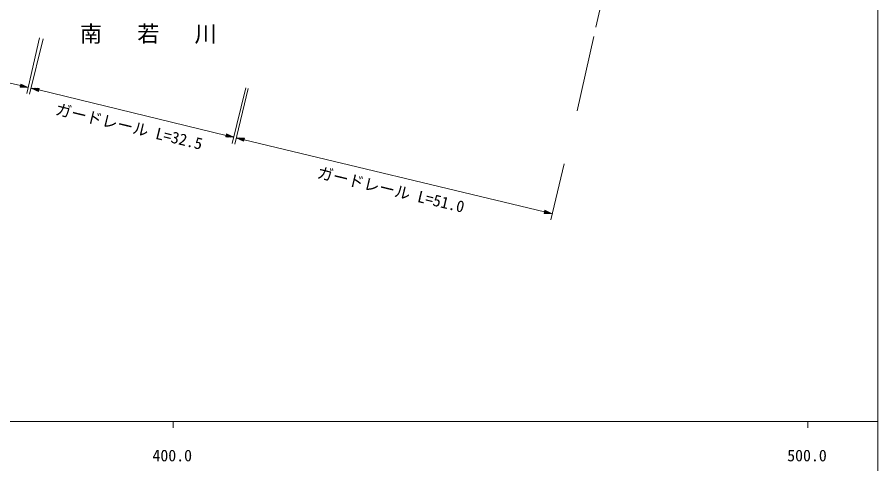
# Model space of a CAD drawing. Units: millimetres, scale not verified. Extents: x 40000 to 680000, y 20000 to 380000.
# Drawn here: x 443420 to 579000, y 198357 to 268695 of the extents above; entities that cross this region are included whole.
import ezdxf
from ezdxf.enums import TextEntityAlignment as Align

# ---------------------------------------------------------------- set-up
doc = ezdxf.new("R2010")
doc.units = ezdxf.units.MM
doc.header["$LTSCALE"] = 1000
doc.linetypes.add('CHAIN', pattern=[18.5, 12, -1.5, 3.5, -1.5])
doc.layers.add('M-BGD-HTXT', color=7, linetype='Continuous')
for name, color, linetype, lineweight in [('M-BMK', 2, 'CHAIN', 13), ('M-STR-HTXT', 7, 'Continuous', 13), ('M-TTL-BAND', 7, 'Continuous', 13)]:
    doc.layers.add(name, color=color, linetype=linetype, lineweight=lineweight)
doc.styles.add('ＭＳ ゴシック', font='')
doc.styles.get('ＭＳ ゴシック').set_extended_font_data('MS Gothic')

msp = doc.modelspace()

# ---------------------------------------------------------------- linework, layer by layer
at = {"layer": 'M-BMK'}
msp.add_line((531660, 253949), (536585, 276093), dxfattribs=at)
at = {"layer": 'M-STR-HTXT'}
for p, q in [((378423, 272760), (443939, 257920)), ((446926, 265446), (444937, 256669)), ((447492, 265309), (445369, 256564)), ((443994, 258164), (443884, 257676)), ((445158, 257644), (443884, 257676)), ((444139, 257670), (443895, 257725)), ((443906, 257774), (444394, 257663)), ((444649, 257657), (443917, 257823)), ((443928, 257871), (444903, 257650)), ((445158, 257644), (443939, 257920)), ((443950, 257969), (444926, 257748)), ((444693, 257852), (443961, 258018)), ((443972, 258066), (444460, 257956)), ((444227, 258060), (443983, 258115)), ((445158, 257644), (443994, 258164)), ((445605, 257536), (446761, 256998)), ((445605, 257536), (446879, 257484)), ((445605, 257536), (446820, 257241)), ((446808, 257192), (445836, 257428)), ((446831, 257289), (445860, 257525)), ((446067, 257321), (446796, 257144)), ((446114, 257515), (446843, 257338)), ((446784, 257095), (446298, 257213)), ((446855, 257387), (446369, 257505)), ((446530, 257105), (446773, 257046)), ((446624, 257494), (446867, 257435)), ((446761, 256998), (446879, 257484)), ((446820, 257241), (476322, 250081)), ((479424, 257559), (477301, 248814)), ((479802, 257468), (477701, 248718)), ((476381, 250324), (476263, 249838)), ((477537, 249786), (476263, 249838)), ((476518, 249827), (476275, 249886)), ((476287, 249935), (476773, 249817)), ((477028, 249807), (476299, 249983)), ((476311, 250032), (477282, 249796)), ((477537, 249786), (476322, 250081)), ((476334, 250129), (477306, 249893)), ((477075, 250001), (476346, 250178)), ((476358, 250226), (476844, 250108)), ((476613, 250216), (476370, 250275)), ((477537, 249786), (476381, 250324)), ((477934, 249690), (479091, 249156)), ((477934, 249690), (479208, 249642)), ((477934, 249690), (479150, 249399)), ((479138, 249350), (478166, 249584)), ((479161, 249447), (478189, 249681)), ((478397, 249477), (479126, 249301)), ((478444, 249671), (479173, 249496)), ((479185, 249545), (478699, 249661)), ((478953, 249652), (479196, 249593)), ((479091, 249156), (479208, 249642)), ((479115, 249253), (478628, 249370)), ((478860, 249263), (479103, 249204)), ((479150, 249399), (526483, 238035)), ((529585, 245601), (527465, 236770)), ((526541, 238278), (526424, 237792)), ((527698, 237743), (526424, 237792)), ((526679, 237782), (526436, 237840)), ((526448, 237889), (526934, 237772)), ((527189, 237762), (526459, 237937)), ((526471, 237986), (527443, 237753)), ((527698, 237743), (526483, 238035)), ((526494, 238083), (527467, 237850)), ((527235, 237957), (526506, 238132)), ((526518, 238180), (527004, 238064)), ((526773, 238171), (526529, 238229)), ((527698, 237743), (526541, 238278))]:
    msp.add_line(p, q, dxfattribs=at)
at = {"layer": 'M-TTL-BAND'}
for p, q in [((579000, 20000), (579000, 370000)), ((40000, 205000), (579000, 205000)), ((468000, 205000), (468000, 204000)), ((568000, 205000), (568000, 204000))]:
    msp.add_line(p, q, dxfattribs=at)

# ---------------------------------------------------------------- texts
at = {"layer": 'M-BGD-HTXT', "insert": (464579, 264492), "char_height": 2566, "attachment_point": 8, "style": 'ＭＳ ゴシック'}
msp.add_mtext('\\T1.29;南\u3000若\u3000川', dxfattribs=at)
at = {"layer": 'M-STR-HTXT', "style": 'ＭＳ ゴシック'}
for s, rotation, p in [('ガードレール L=32.5', 346.358, (460698, 250065)), ('ガードレール L=51.0', 346.5, (501952, 240119))]:
    msp.add_text(s, height=1833, rotation=rotation, dxfattribs=at).set_placement(p, align=Align.BOTTOM_CENTER)
at = {"layer": 'M-TTL-BAND', "style": 'ＭＳ ゴシック'}
for s, p in [('400.0', (467844, 198195)), ('500.0', (567844, 198195))]:
    msp.add_text(s, height=1833, dxfattribs=at).set_placement(p, align=Align.BOTTOM_CENTER)

doc.saveas('drawing.dxf')
